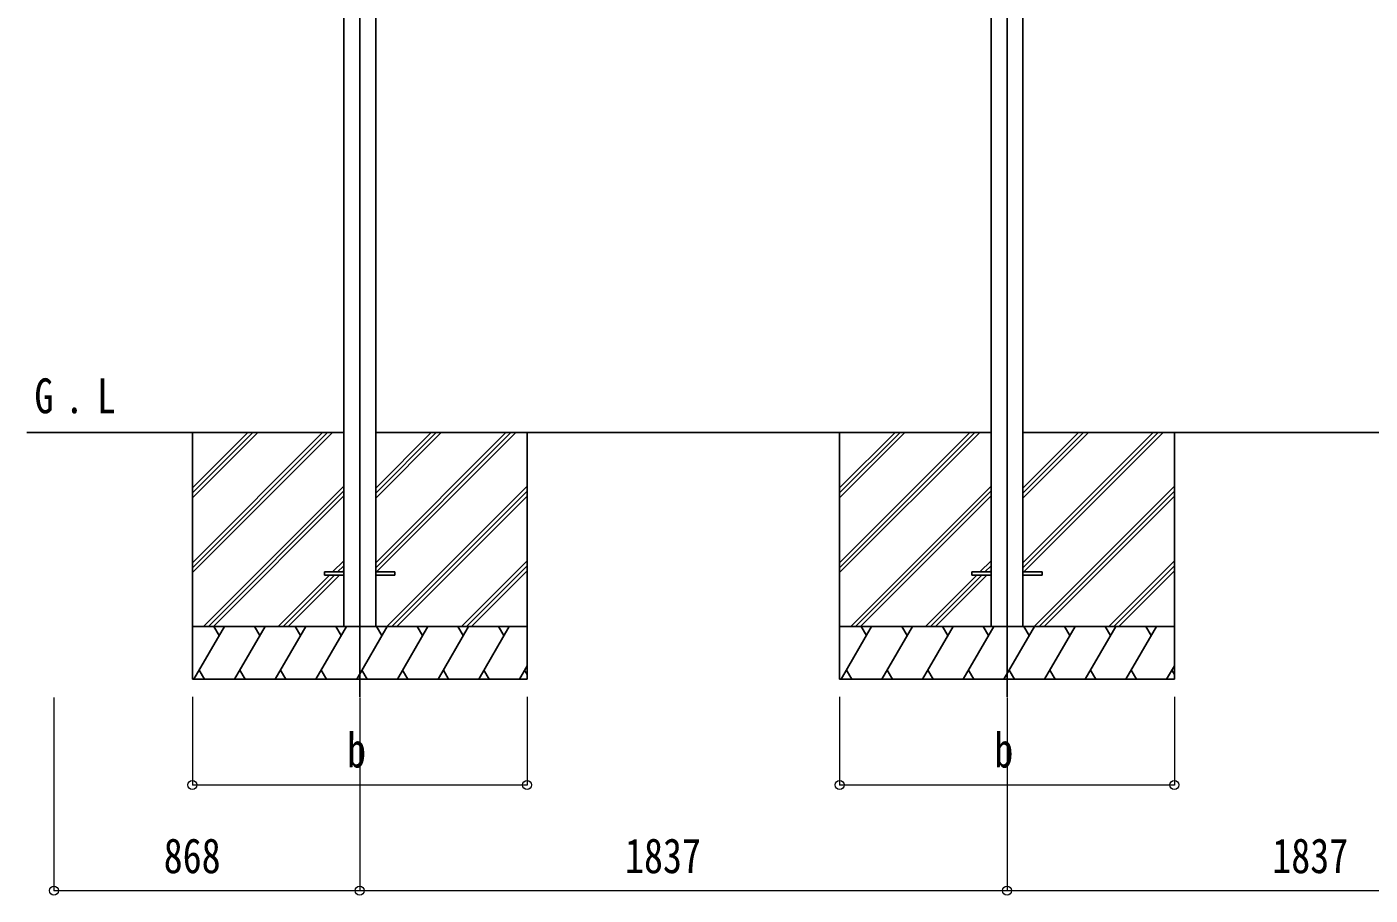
# Model space of a CAD drawing. Units: millimetres, scale not verified. Extents: x -12615 to 12615, y -8910 to 8910.
# Drawn here: x -3447 to 366, y -5868 to -3403 of the extents above; entities that cross this region are included whole.
import ezdxf
from ezdxf.enums import TextEntityAlignment as Align

# ---------------------------------------------------------------- set-up
doc = ezdxf.new("R2010")
doc.units = ezdxf.units.MM
doc.header["$LTSCALE"] = 50
for name, color, linetype in [('0-2_USER1', 3, 'Continuous'), ('0-3_YKK_12', 2, 'Continuous'), ('0-5_YKK_A1', 4, 'Continuous')]:
    doc.layers.add(name, color=color, linetype=linetype)
doc.layers.add('0-6_YKK_D', color=6, linetype='Continuous', lineweight=18)
doc.styles.add('ＭＳ ゴシック', font='')
doc.styles.get('ＭＳ ゴシック').set_extended_font_data('MS Gothic')

msp = doc.modelspace()

# ---------------------------------------------------------------- linework, layer by layer
at = {"layer": '0-3_YKK_12'}
for p, q in [((-2501.86, -5305), (-2501.86, -1984.97)), ((-664.86, -5305), (-664.86, -1984.97))]:
    msp.add_line(p, q, dxfattribs=at)
at = {"layer": '0-5_YKK_A1'}
for p, q in [((-2547.06, -5105), (-2547.06, -2354.97)), ((-2456.66, -5105), (-2456.66, -2354.97)), ((-710.06, -5105), (-710.06, -2354.97)), ((-619.66, -5105), (-619.66, -2354.97)), ((-3446.62, -4555), (-2547.06, -4555)), ((-2976.86, -4555), (-2976.86, -5255)), ((-2976.86, -4924.18), (-2607.54, -4555)), ((-2976.86, -4938.32), (-2593.39, -4555)), ((-2976.86, -4952.46), (-2579.25, -4555)), ((-2976.86, -4740.33), (-2791.38, -4555)), ((-2976.86, -4726.19), (-2805.53, -4555)), ((-2976.86, -4712.05), (-2819.67, -4555)), ((-2456.66, -4555), (-710.06, -4555)), ((-2456.52, -4924.48), (-2087.18, -4555)), ((-2456.52, -4938.62), (-2073.04, -4555)), ((-2456.52, -4740.63), (-2270.88, -4555)), ((-2456.52, -4726.49), (-2285.03, -4555)), ((-2456.52, -4712.35), (-2299.17, -4555)), ((-2454.26, -4950.5), (-2058.89, -4555)), ((-2026.86, -4555), (-2026.86, -5255)), ((-1139.86, -4555), (-1139.86, -5255)), ((-1139.86, -4924.18), (-770.54, -4555)), ((-1139.86, -4938.32), (-756.39, -4555)), ((-1139.86, -4952.46), (-742.25, -4555)), ((-1139.86, -4740.33), (-954.38, -4555)), ((-1139.86, -4726.19), (-968.53, -4555)), ((-1139.86, -4712.05), (-982.67, -4555)), ((-619.66, -4555), (1126.94, -4555)), ((-619.52, -4924.48), (-250.18, -4555)), ((-619.52, -4938.62), (-236.04, -4555)), ((-619.52, -4740.63), (-433.88, -4555)), ((-619.52, -4726.49), (-448.03, -4555)), ((-619.52, -4712.35), (-462.17, -4555)), ((-617.26, -4950.5), (-221.89, -4555)), ((-189.86, -4555), (-189.86, -5255)), ((-2945.55, -5105), (-2546.92, -4706.51)), ((-2931.41, -5105), (-2546.92, -4720.65)), ((-2424.91, -5105), (-2026.86, -4706.81)), ((-2410.77, -5105), (-2026.86, -4720.95)), ((-1108.55, -5105), (-709.92, -4706.51)), ((-1094.41, -5105), (-709.92, -4720.65)), ((-587.91, -5105), (-189.86, -4706.81)), ((-573.77, -5105), (-189.86, -4720.95)), ((-2917.26, -5105), (-2546.92, -4734.8)), ((-2396.62, -5105), (-2026.86, -4735.1)), ((-1080.26, -5105), (-709.92, -4734.8)), ((-559.62, -5105), (-189.86, -4735.1)), ((-2601.92, -4950.5), (-2601.92, -4959.5)), ((-2601.92, -4950.5), (-2546.92, -4950.5)), ((-2578.77, -4950.5), (-2546.92, -4918.64)), ((-2564.63, -4950.5), (-2546.92, -4932.78)), ((-2550.49, -4950.5), (-2546.92, -4946.93)), ((-2456.92, -4950.5), (-2401.92, -4950.5)), ((-2401.92, -4950.5), (-2401.92, -4959.5)), ((-2212.77, -5105), (-2026.86, -4918.94)), ((-2198.63, -5105), (-2026.86, -4933.08)), ((-2184.49, -5105), (-2026.86, -4947.23)), ((-764.92, -4950.5), (-764.92, -4959.5)), ((-764.92, -4950.5), (-709.92, -4950.5)), ((-741.77, -4950.5), (-709.92, -4918.64)), ((-727.63, -4950.5), (-709.92, -4932.78)), ((-713.49, -4950.5), (-709.92, -4946.93)), ((-619.92, -4950.5), (-564.92, -4950.5)), ((-564.92, -4950.5), (-564.92, -4959.5)), ((-375.77, -5105), (-189.86, -4918.94)), ((-361.63, -5105), (-189.86, -4933.08)), ((-347.49, -5105), (-189.86, -4947.23)), ((-2733.27, -5105), (-2587.77, -4959.5)), ((-2719.13, -5105), (-2573.63, -4959.5)), ((-2704.99, -5105), (-2559.49, -4959.5)), ((-2601.92, -4959.5), (-2546.92, -4959.5)), ((-2456.92, -4959.5), (-2401.92, -4959.5)), ((-896.27, -5105), (-750.77, -4959.5)), ((-882.13, -5105), (-736.63, -4959.5)), ((-867.99, -5105), (-722.49, -4959.5)), ((-764.92, -4959.5), (-709.92, -4959.5)), ((-619.92, -4959.5), (-564.92, -4959.5)), ((-2026.86, -5105), (-2976.86, -5105)), ((-2972.58, -5255), (-2885.98, -5105)), ((-2900.98, -5130.98), (-2915.98, -5105)), ((-2856.97, -5255), (-2770.37, -5105)), ((-2785.37, -5130.98), (-2800.37, -5105)), ((-2741.5, -5255), (-2654.9, -5105)), ((-2669.9, -5130.98), (-2684.9, -5105)), ((-2626.03, -5255), (-2539.43, -5105)), ((-2554.43, -5130.98), (-2569.43, -5105)), ((-2547.06, -5105), (-2456.66, -5105)), ((-2510.56, -5255), (-2423.96, -5105)), ((-2438.96, -5130.98), (-2453.96, -5105)), ((-2395.09, -5255), (-2308.49, -5105)), ((-2323.49, -5130.98), (-2338.49, -5105)), ((-2279.62, -5255), (-2193.02, -5105)), ((-2223.02, -5105), (-2208.02, -5130.98)), ((-2164.15, -5255), (-2077.69, -5105)), ((-2107.69, -5105), (-2092.69, -5130.98)), ((-189.86, -5105), (-1139.86, -5105)), ((-1135.58, -5255), (-1048.98, -5105)), ((-1063.98, -5130.98), (-1078.98, -5105)), ((-1019.97, -5255), (-933.37, -5105)), ((-948.37, -5130.98), (-963.37, -5105)), ((-904.5, -5255), (-817.9, -5105)), ((-832.9, -5130.98), (-847.9, -5105)), ((-789.03, -5255), (-702.43, -5105)), ((-717.43, -5130.98), (-732.43, -5105)), ((-710.06, -5105), (-619.66, -5105)), ((-673.56, -5255), (-586.96, -5105)), ((-601.96, -5130.98), (-616.96, -5105)), ((-558.09, -5255), (-471.49, -5105)), ((-486.49, -5130.98), (-501.49, -5105)), ((-442.62, -5255), (-356.02, -5105)), ((-386.02, -5105), (-371.02, -5130.98)), ((-327.15, -5255), (-240.69, -5105)), ((-270.69, -5105), (-255.69, -5130.98)), ((-2048.82, -5255), (-2026.86, -5216.96)), ((-211.82, -5255), (-189.86, -5216.96)), ((-2976.86, -5255), (-2026.86, -5255)), ((-2957.58, -5229.02), (-2942.58, -5255)), ((-2841.97, -5229.02), (-2826.97, -5255)), ((-2726.5, -5229.02), (-2711.5, -5255)), ((-2611.03, -5229.02), (-2596.03, -5255)), ((-2495.56, -5229.02), (-2480.56, -5255)), ((-2380.09, -5229.02), (-2365.09, -5255)), ((-2264.62, -5229.02), (-2249.62, -5255)), ((-2149.29, -5229.02), (-2134.29, -5255)), ((-2033.82, -5229.02), (-2026.86, -5241.08)), ((-1139.86, -5255), (-189.86, -5255)), ((-1120.58, -5229.02), (-1105.58, -5255)), ((-1004.97, -5229.02), (-989.97, -5255)), ((-889.5, -5229.02), (-874.5, -5255)), ((-774.03, -5229.02), (-759.03, -5255)), ((-658.56, -5229.02), (-643.56, -5255)), ((-543.09, -5229.02), (-528.09, -5255)), ((-427.62, -5229.02), (-412.62, -5255)), ((-312.29, -5229.02), (-297.29, -5255)), ((-196.82, -5229.02), (-189.86, -5241.08))]:
    msp.add_line(p, q, dxfattribs=at)
at = {"layer": '0-6_YKK_D'}
for p, q in [((-3369.86, -5306.55), (-3369.86, -5856)), ((-2976.86, -5305), (-2976.86, -5556)), ((-2501.86, -5306.55), (-2501.86, -5856)), ((-2501.86, -5306.55), (-2501.86, -5856)), ((-2026.86, -5305), (-2026.86, -5556)), ((-1139.86, -5305), (-1139.86, -5556)), ((-664.86, -5306.55), (-664.86, -5856)), ((-664.86, -5306.55), (-664.86, -5856)), ((-189.86, -5305), (-189.86, -5556)), ((-2976.86, -5555), (-2026.86, -5555)), ((-1139.86, -5555), (-189.86, -5555)), ((-3369.86, -5855), (-2501.86, -5855)), ((-2501.86, -5855), (-664.86, -5855)), ((-664.86, -5855), (1172.14, -5855))]:
    msp.add_line(p, q, dxfattribs=at)
for centre in [(-2976.86, -5555), (-2026.86, -5555), (-1139.86, -5555), (-189.86, -5555), (-3369.86, -5855), (-2501.86, -5855), (-2501.86, -5855), (-664.86, -5855), (-664.86, -5855)]:
    msp.add_circle(centre, 12.75, dxfattribs=at)

# ---------------------------------------------------------------- texts
at = {"layer": '0-2_USER1', "style": 'ＭＳ ゴシック', "width": 0.8}
for s, p in [('G', (-3425.14, -4529.69)), ('L', (-3247.83, -4529.69)), ('.', (-3338.74, -4529.69))]:
    msp.add_text(s, height=98.97, dxfattribs=at).set_placement(p, align=Align.BOTTOM_LEFT)
at = {"layer": '0-6_YKK_D', "style": 'ＭＳ ゴシック', "width": 0.8}
for s, p in [('b', (-2537.86, -5535)), ('b', (-700.86, -5535)), ('868', (-3058.26, -5835)), ('1837', (-1748.96, -5835)), ('1837', (88.04, -5835))]:
    msp.add_text(s, height=98.97, dxfattribs=at).set_placement(p, align=Align.BOTTOM_LEFT)

doc.saveas('drawing.dxf')
